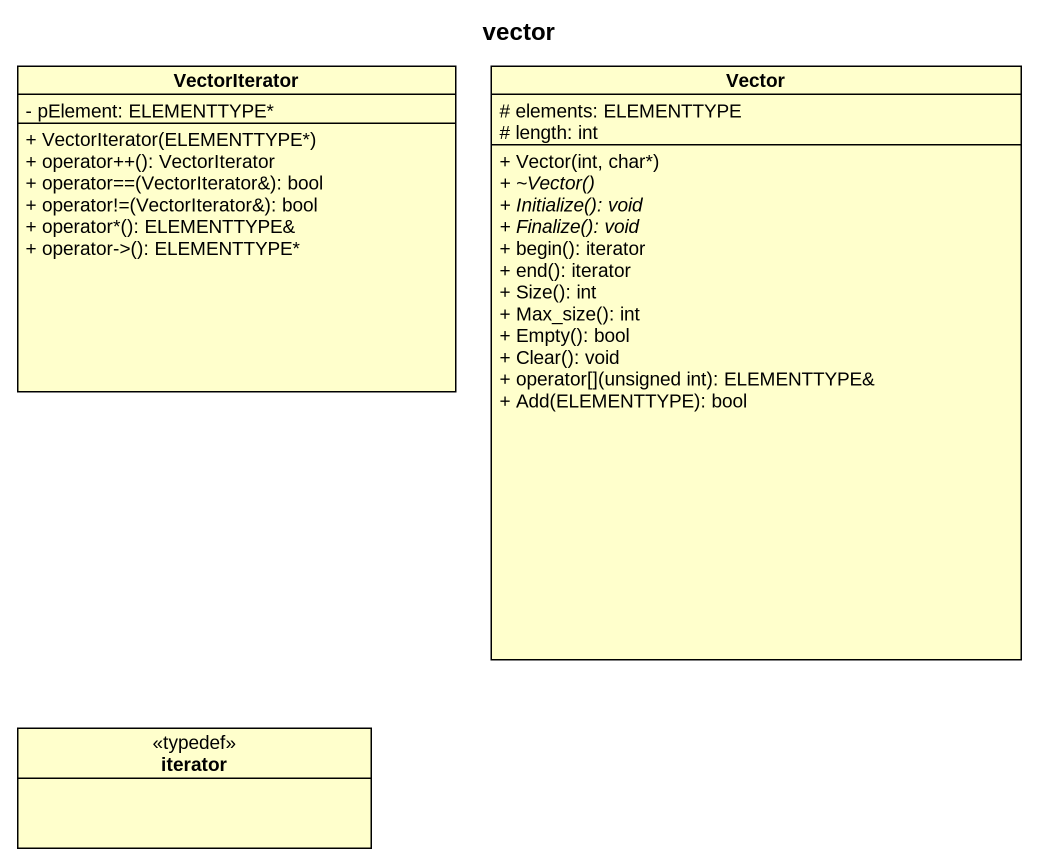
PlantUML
@startuml
title vector
hide circle
hide empty members
skinparam classAttributeIconSize 0
class VectorIterator {
  - pElement: ELEMENTTYPE*
  + VectorIterator(ELEMENTTYPE*)
  + operator++(): VectorIterator
  + operator==(VectorIterator&): bool
  + operator!=(VectorIterator&): bool
  + operator*(): ELEMENTTYPE&
  + operator->(): ELEMENTTYPE*
}
class Vector {
  # elements: ELEMENTTYPE
  # length: int
  + Vector(int, char*)
  {abstract} + ~Vector()
  {abstract} + Initialize(): void
  {abstract} + Finalize(): void
  + begin(): iterator
  + end(): iterator
  + Size(): int
  + Max_size(): int
  + Empty(): bool
  + Clear(): void
  + operator[](unsigned int): ELEMENTTYPE&
  + Add(ELEMENTTYPE): bool
}
class iterator <<typedef>>
@enduml
